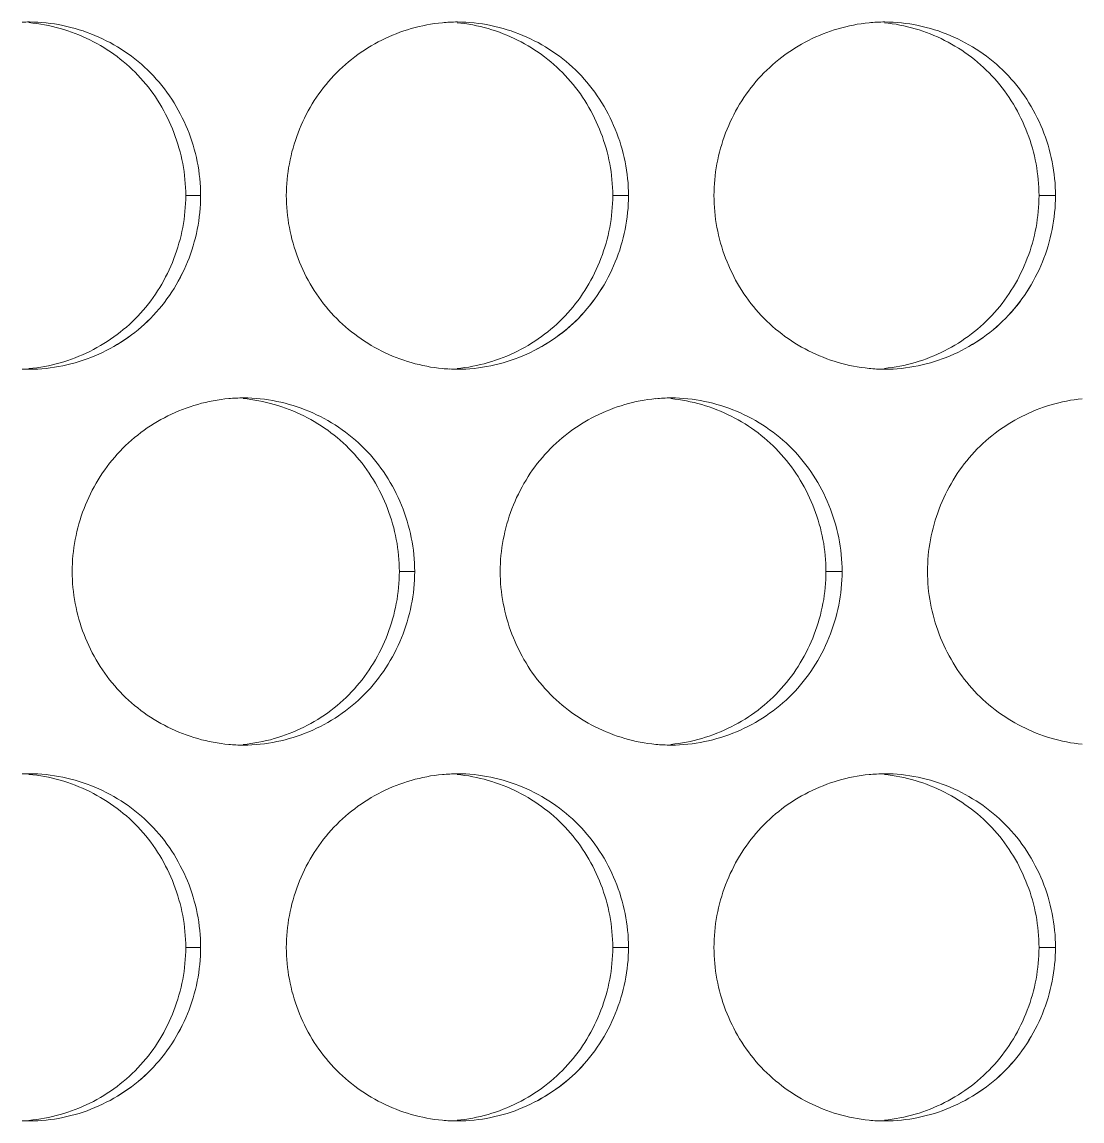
# Model space of a CAD drawing. Header units: millimetres. Extents: x 1177 to 4147, y 93 to 2194.
# Drawn here: x 1946.89 to 1965.21, y 1862.72 to 1881.71 of the extents above; entities that cross this region are included whole.
import ezdxf

# ---------------------------------------------------------------- set-up
doc = ezdxf.new("R2010")
doc.units = ezdxf.units.MM
doc.header["$LTSCALE"] = 0.1
doc.layers.add('标注', color=251, linetype='Continuous', lineweight=9)

msp = doc.modelspace()

# ---------------------------------------------------------------- linework, layer by layer
at = {"layer": '标注'}
for p, q in [((1949.721, 1878.712), (1949.979, 1878.712)), ((1949.721, 1878.712), (1949.979, 1878.712)), ((1957.099, 1878.712), (1957.371, 1878.712)), ((1957.099, 1878.712), (1957.371, 1878.712)), ((1964.464, 1878.712), (1964.749, 1878.712)), ((1964.464, 1878.712), (1964.749, 1878.712)), ((1953.412, 1872.217), (1953.677, 1872.217)), ((1960.783, 1872.217), (1961.062, 1872.217)), ((1949.721, 1865.722), (1949.979, 1865.722)), ((1949.721, 1865.722), (1949.979, 1865.722)), ((1957.099, 1865.722), (1957.371, 1865.722)), ((1957.099, 1865.722), (1957.371, 1865.722)), ((1964.464, 1865.722), (1964.749, 1865.722)), ((1964.464, 1865.722), (1964.749, 1865.722))]:
    msp.add_line(p, q, dxfattribs=at)
for centre, radius, start, end in [((1947.02, 1878.929), 2.783, 90.0037, 92.6264), ((1947.02, 1878.929), 2.783, 90.0037, 92.6264), ((1954.418, 1878.892), 2.82, 92.7797, 95.3233), ((1954.418, 1878.892), 2.82, 92.7797, 95.3233), ((1954.416, 1878.937), 2.775, 90.0041, 92.7801), ((1954.416, 1878.937), 2.775, 90.0041, 92.7801), ((1961.802, 1878.898), 2.814, 92.9346, 95.618), ((1961.802, 1878.898), 2.814, 92.9346, 95.618), ((1961.8, 1878.945), 2.767, 90.0046, 92.935), ((1961.8, 1878.945), 2.767, 90.0046, 92.935), ((1947.02, 1878.495), 2.783, 267.3736, 269.9963), ((1947.02, 1878.495), 2.783, 267.3736, 269.9963), ((1954.418, 1878.532), 2.82, 264.6767, 267.2203), ((1954.418, 1878.532), 2.82, 264.6767, 267.2203), ((1954.416, 1878.488), 2.775, 267.2199, 269.9959), ((1954.416, 1878.488), 2.775, 267.2199, 269.9959), ((1961.802, 1878.526), 2.814, 264.382, 267.0654), ((1961.802, 1878.526), 2.814, 264.382, 267.0654), ((1961.8, 1878.479), 2.767, 267.065, 269.9954), ((1961.8, 1878.479), 2.767, 267.065, 269.9954), ((1950.721, 1872.394), 2.823, 92.7027, 95.1767), ((1950.719, 1872.437), 2.779, 90.0039, 92.7031), ((1958.112, 1872.399), 2.817, 92.857, 95.4704), ((1958.109, 1872.445), 2.771, 90.0044, 92.8574), ((1950.721, 1872.04), 2.823, 264.8233, 267.2973), ((1958.112, 1872.034), 2.817, 264.5296, 267.143), ((1950.719, 1871.996), 2.779, 267.2969, 269.9961), ((1958.109, 1871.988), 2.771, 267.1426, 269.9956), ((1947.02, 1865.938), 2.783, 90.0037, 92.6264), ((1947.02, 1865.938), 2.783, 90.0037, 92.6264), ((1954.418, 1865.901), 2.82, 92.7797, 95.3233), ((1954.418, 1865.901), 2.82, 92.7797, 95.3233), ((1954.416, 1865.946), 2.775, 90.0041, 92.7801), ((1954.416, 1865.946), 2.775, 90.0041, 92.7801), ((1961.802, 1865.907), 2.814, 92.9346, 95.618), ((1961.802, 1865.907), 2.814, 92.9346, 95.618), ((1961.8, 1865.954), 2.767, 90.0046, 92.935), ((1961.8, 1865.954), 2.767, 90.0046, 92.935), ((1947.02, 1865.505), 2.783, 267.3736, 269.9963), ((1947.02, 1865.505), 2.783, 267.3736, 269.9963), ((1954.418, 1865.542), 2.82, 264.6767, 267.2203), ((1954.418, 1865.542), 2.82, 264.6767, 267.2203), ((1954.416, 1865.497), 2.775, 267.2199, 269.9959), ((1954.416, 1865.497), 2.775, 267.2199, 269.9959), ((1961.802, 1865.536), 2.814, 264.382, 267.0654), ((1961.802, 1865.536), 2.814, 264.382, 267.0654), ((1961.8, 1865.489), 2.767, 267.065, 269.9954), ((1961.8, 1865.489), 2.767, 267.065, 269.9954)]:
    msp.add_arc(centre, radius, start, end, dxfattribs=at)
for points, knots in [([(1949.721, 1878.712), (1949.721, 1879.082), (1949.579, 1879.824), (1948.996, 1880.79), (1948.097, 1881.463), (1947.376, 1881.669), (1947.012, 1881.701)], [0, 0, 0, 0, 0.251796, 0.502427, 0.751553, 1, 1, 1, 1]), ([(1949.721, 1878.712), (1949.721, 1879.082), (1949.579, 1879.824), (1948.996, 1880.79), (1948.097, 1881.463), (1947.376, 1881.669), (1947.012, 1881.701)], [0, 0, 0, 0, 0.251796, 0.502427, 0.751553, 1, 1, 1, 1]), ([(1954.156, 1881.7), (1953.794, 1881.666), (1953.076, 1881.458), (1952.181, 1880.784), (1951.601, 1879.821), (1951.459, 1879.08), (1951.459, 1878.712)], [0, 0, 0, 0, 0.248495, 0.497672, 0.748297, 1, 1, 1, 1]), ([(1954.156, 1881.7), (1953.794, 1881.666), (1953.076, 1881.458), (1952.181, 1880.784), (1951.601, 1879.821), (1951.459, 1879.08), (1951.459, 1878.712)], [0, 0, 0, 0, 0.248495, 0.497672, 0.748297, 1, 1, 1, 1]), ([(1957.099, 1878.712), (1957.099, 1879.08), (1956.957, 1879.82), (1956.379, 1880.784), (1955.487, 1881.458), (1954.77, 1881.666), (1954.409, 1881.7)], [0, 0, 0, 0, 0.251969, 0.502684, 0.751733, 1, 1, 1, 1]), ([(1957.099, 1878.712), (1957.099, 1879.08), (1956.957, 1879.82), (1956.379, 1880.784), (1955.487, 1881.458), (1954.77, 1881.666), (1954.409, 1881.7)], [0, 0, 0, 0, 0.251969, 0.502684, 0.751733, 1, 1, 1, 1]), ([(1961.527, 1881.699), (1961.166, 1881.663), (1960.452, 1881.453), (1959.564, 1880.778), (1958.988, 1879.817), (1958.848, 1879.079), (1958.848, 1878.712)], [0, 0, 0, 0, 0.248306, 0.497406, 0.748118, 1, 1, 1, 1]), ([(1961.527, 1881.699), (1961.166, 1881.663), (1960.452, 1881.453), (1959.564, 1880.778), (1958.988, 1879.817), (1958.848, 1879.079), (1958.848, 1878.712)], [0, 0, 0, 0, 0.248306, 0.497406, 0.748118, 1, 1, 1, 1]), ([(1964.464, 1878.712), (1964.464, 1879.079), (1964.323, 1879.817), (1963.75, 1880.778), (1962.864, 1881.453), (1962.152, 1881.663), (1961.792, 1881.699)], [0, 0, 0, 0, 0.252151, 0.502954, 0.751922, 1, 1, 1, 1]), ([(1964.464, 1878.712), (1964.464, 1879.079), (1964.323, 1879.817), (1963.75, 1880.778), (1962.864, 1881.453), (1962.152, 1881.663), (1961.792, 1881.699)], [0, 0, 0, 0, 0.252151, 0.502954, 0.751922, 1, 1, 1, 1]), ([(1947.012, 1875.723), (1947.376, 1875.755), (1948.097, 1875.961), (1948.996, 1876.635), (1949.579, 1877.6), (1949.721, 1878.343), (1949.721, 1878.712)], [0, 0, 0, 0, 0.248447, 0.497573, 0.748204, 1, 1, 1, 1]), ([(1947.012, 1875.723), (1947.376, 1875.755), (1948.097, 1875.961), (1948.996, 1876.635), (1949.579, 1877.6), (1949.721, 1878.343), (1949.721, 1878.712)], [0, 0, 0, 0, 0.248447, 0.497573, 0.748204, 1, 1, 1, 1]), ([(1951.459, 1878.712), (1951.459, 1878.344), (1951.601, 1877.603), (1952.181, 1876.64), (1953.076, 1875.966), (1953.794, 1875.758), (1954.156, 1875.724)], [0, 0, 0, 0, 0.251703, 0.502328, 0.751505, 1, 1, 1, 1]), ([(1951.459, 1878.712), (1951.459, 1878.344), (1951.601, 1877.603), (1952.181, 1876.64), (1953.076, 1875.966), (1953.794, 1875.758), (1954.156, 1875.724)], [0, 0, 0, 0, 0.251703, 0.502328, 0.751505, 1, 1, 1, 1]), ([(1954.409, 1875.724), (1954.77, 1875.758), (1955.487, 1875.966), (1956.379, 1876.641), (1956.957, 1877.604), (1957.099, 1878.344), (1957.099, 1878.712)], [0, 0, 0, 0, 0.248267, 0.497316, 0.748031, 1, 1, 1, 1]), ([(1954.409, 1875.724), (1954.77, 1875.758), (1955.487, 1875.966), (1956.379, 1876.641), (1956.957, 1877.604), (1957.099, 1878.344), (1957.099, 1878.712)], [0, 0, 0, 0, 0.248267, 0.497316, 0.748031, 1, 1, 1, 1]), ([(1958.848, 1878.712), (1958.848, 1878.345), (1958.988, 1877.607), (1959.564, 1876.646), (1960.452, 1875.971), (1961.166, 1875.761), (1961.527, 1875.726)], [0, 0, 0, 0, 0.251882, 0.502594, 0.751694, 1, 1, 1, 1]), ([(1958.848, 1878.712), (1958.848, 1878.345), (1958.988, 1877.607), (1959.564, 1876.646), (1960.452, 1875.971), (1961.166, 1875.761), (1961.527, 1875.726)], [0, 0, 0, 0, 0.251882, 0.502594, 0.751694, 1, 1, 1, 1]), ([(1961.792, 1875.726), (1962.152, 1875.761), (1962.864, 1875.971), (1963.75, 1876.647), (1964.323, 1877.607), (1964.464, 1878.345), (1964.464, 1878.712)], [0, 0, 0, 0, 0.248078, 0.497046, 0.747849, 1, 1, 1, 1]), ([(1961.792, 1875.726), (1962.152, 1875.761), (1962.864, 1875.971), (1963.75, 1876.647), (1964.323, 1877.607), (1964.464, 1878.345), (1964.464, 1878.712)], [0, 0, 0, 0, 0.248078, 0.497046, 0.747849, 1, 1, 1, 1]), ([(1948.151, 1875.944), (1948.507, 1876.093), (1949.172, 1876.535), (1949.604, 1877.205), (1949.751, 1877.565)], [0, 0, 0, 0, 0.498839, 1, 1, 1, 1]), ([(1955.546, 1875.944), (1955.901, 1876.093), (1956.565, 1876.535), (1956.996, 1877.206), (1957.143, 1877.565)], [0, 0, 0, 0, 0.498678, 1, 1, 1, 1]), ([(1962.927, 1875.944), (1963.283, 1876.093), (1963.946, 1876.536), (1964.376, 1877.206), (1964.522, 1877.565)], [0, 0, 0, 0, 0.498508, 1, 1, 1, 1]), ([(1950.467, 1875.205), (1950.103, 1875.173), (1949.383, 1874.966), (1948.485, 1874.292), (1947.902, 1873.328), (1947.76, 1872.586), (1947.76, 1872.217)], [0, 0, 0, 0, 0.248585, 0.497801, 0.748383, 1, 1, 1, 1]), ([(1953.412, 1872.217), (1953.412, 1872.586), (1953.27, 1873.327), (1952.689, 1874.291), (1951.793, 1874.965), (1951.074, 1875.172), (1950.712, 1875.205)], [0, 0, 0, 0, 0.251882, 0.502554, 0.751642, 1, 1, 1, 1]), ([(1957.843, 1875.204), (1957.482, 1875.17), (1956.766, 1874.96), (1955.874, 1874.286), (1955.296, 1873.324), (1955.155, 1872.585), (1955.155, 1872.217)], [0, 0, 0, 0, 0.248402, 0.49754, 0.748208, 1, 1, 1, 1]), ([(1960.783, 1872.217), (1960.783, 1872.585), (1960.642, 1873.323), (1960.066, 1874.285), (1959.177, 1874.96), (1958.462, 1875.169), (1958.102, 1875.204)], [0, 0, 0, 0, 0.252059, 0.502817, 0.751826, 1, 1, 1, 1]), ([(1965.207, 1875.203), (1964.847, 1875.166), (1964.136, 1874.955), (1963.25, 1874.28), (1962.677, 1873.32), (1962.537, 1872.583), (1962.537, 1872.217)], [0, 0, 0, 0, 0.248208, 0.497268, 0.748025, 1, 1, 1, 1]), ([(1947.76, 1872.217), (1947.76, 1871.848), (1947.902, 1871.106), (1948.485, 1870.142), (1949.383, 1869.468), (1950.103, 1869.261), (1950.467, 1869.228)], [0, 0, 0, 0, 0.251617, 0.502199, 0.751415, 1, 1, 1, 1]), ([(1950.712, 1869.228), (1951.074, 1869.261), (1951.793, 1869.468), (1952.689, 1870.142), (1953.27, 1871.107), (1953.412, 1871.848), (1953.412, 1872.217)], [0, 0, 0, 0, 0.248358, 0.497446, 0.748118, 1, 1, 1, 1]), ([(1955.155, 1872.217), (1955.155, 1871.849), (1955.296, 1871.11), (1955.874, 1870.148), (1956.766, 1869.473), (1957.482, 1869.264), (1957.843, 1869.23)], [0, 0, 0, 0, 0.251792, 0.50246, 0.751598, 1, 1, 1, 1]), ([(1958.102, 1869.23), (1958.462, 1869.264), (1959.177, 1869.474), (1960.066, 1870.148), (1960.642, 1871.11), (1960.783, 1871.849), (1960.783, 1872.217)], [0, 0, 0, 0, 0.248174, 0.497183, 0.747941, 1, 1, 1, 1]), ([(1962.537, 1872.217), (1962.537, 1871.85), (1962.677, 1871.114), (1963.25, 1870.154), (1964.136, 1869.479), (1964.847, 1869.267), (1965.207, 1869.231)], [0, 0, 0, 0, 0.251975, 0.502732, 0.751792, 1, 1, 1, 1]), ([(1949.721, 1865.722), (1949.721, 1866.091), (1949.579, 1866.834), (1948.996, 1867.799), (1948.097, 1868.473), (1947.376, 1868.679), (1947.012, 1868.711)], [0, 0, 0, 0, 0.251796, 0.502427, 0.751553, 1, 1, 1, 1]), ([(1949.721, 1865.722), (1949.721, 1866.091), (1949.579, 1866.834), (1948.996, 1867.799), (1948.097, 1868.473), (1947.376, 1868.679), (1947.012, 1868.711)], [0, 0, 0, 0, 0.251796, 0.502427, 0.751553, 1, 1, 1, 1]), ([(1954.156, 1868.71), (1953.794, 1868.676), (1953.076, 1868.468), (1952.181, 1867.794), (1951.601, 1866.831), (1951.459, 1866.09), (1951.459, 1865.722)], [0, 0, 0, 0, 0.248495, 0.497672, 0.748297, 1, 1, 1, 1]), ([(1954.156, 1868.71), (1953.794, 1868.676), (1953.076, 1868.468), (1952.181, 1867.794), (1951.601, 1866.831), (1951.459, 1866.09), (1951.459, 1865.722)], [0, 0, 0, 0, 0.248495, 0.497672, 0.748297, 1, 1, 1, 1]), ([(1957.099, 1865.722), (1957.099, 1866.09), (1956.957, 1866.83), (1956.379, 1867.793), (1955.487, 1868.468), (1954.77, 1868.676), (1954.409, 1868.71)], [0, 0, 0, 0, 0.251969, 0.502684, 0.751733, 1, 1, 1, 1]), ([(1957.099, 1865.722), (1957.099, 1866.09), (1956.957, 1866.83), (1956.379, 1867.793), (1955.487, 1868.468), (1954.77, 1868.676), (1954.409, 1868.71)], [0, 0, 0, 0, 0.251969, 0.502684, 0.751733, 1, 1, 1, 1]), ([(1961.527, 1868.708), (1961.166, 1868.673), (1960.452, 1868.463), (1959.564, 1867.788), (1958.988, 1866.827), (1958.848, 1866.089), (1958.848, 1865.722)], [0, 0, 0, 0, 0.248306, 0.497406, 0.748118, 1, 1, 1, 1]), ([(1961.527, 1868.708), (1961.166, 1868.673), (1960.452, 1868.463), (1959.564, 1867.788), (1958.988, 1866.827), (1958.848, 1866.089), (1958.848, 1865.722)], [0, 0, 0, 0, 0.248306, 0.497406, 0.748118, 1, 1, 1, 1]), ([(1964.464, 1865.722), (1964.464, 1866.089), (1964.323, 1866.826), (1963.75, 1867.787), (1962.864, 1868.462), (1962.152, 1868.673), (1961.792, 1868.708)], [0, 0, 0, 0, 0.252151, 0.502954, 0.751922, 1, 1, 1, 1]), ([(1964.464, 1865.722), (1964.464, 1866.089), (1964.323, 1866.826), (1963.75, 1867.787), (1962.864, 1868.462), (1962.152, 1868.673), (1961.792, 1868.708)], [0, 0, 0, 0, 0.252151, 0.502954, 0.751922, 1, 1, 1, 1]), ([(1947.012, 1862.733), (1947.376, 1862.765), (1948.097, 1862.97), (1948.996, 1863.644), (1949.579, 1864.609), (1949.721, 1865.352), (1949.721, 1865.722)], [0, 0, 0, 0, 0.248447, 0.497573, 0.748204, 1, 1, 1, 1]), ([(1947.012, 1862.733), (1947.376, 1862.765), (1948.097, 1862.97), (1948.996, 1863.644), (1949.579, 1864.609), (1949.721, 1865.352), (1949.721, 1865.722)], [0, 0, 0, 0, 0.248447, 0.497573, 0.748204, 1, 1, 1, 1]), ([(1951.459, 1865.722), (1951.459, 1865.353), (1951.601, 1864.613), (1952.181, 1863.65), (1953.076, 1862.975), (1953.794, 1862.768), (1954.156, 1862.734)], [0, 0, 0, 0, 0.251703, 0.502328, 0.751505, 1, 1, 1, 1]), ([(1951.459, 1865.722), (1951.459, 1865.353), (1951.601, 1864.613), (1952.181, 1863.65), (1953.076, 1862.975), (1953.794, 1862.768), (1954.156, 1862.734)], [0, 0, 0, 0, 0.251703, 0.502328, 0.751505, 1, 1, 1, 1]), ([(1954.409, 1862.734), (1954.77, 1862.768), (1955.487, 1862.976), (1956.379, 1863.65), (1956.957, 1864.613), (1957.099, 1865.353), (1957.099, 1865.722)], [0, 0, 0, 0, 0.248267, 0.497316, 0.748031, 1, 1, 1, 1]), ([(1954.409, 1862.734), (1954.77, 1862.768), (1955.487, 1862.976), (1956.379, 1863.65), (1956.957, 1864.613), (1957.099, 1865.353), (1957.099, 1865.722)], [0, 0, 0, 0, 0.248267, 0.497316, 0.748031, 1, 1, 1, 1]), ([(1958.848, 1865.722), (1958.848, 1865.354), (1958.988, 1864.616), (1959.564, 1863.656), (1960.452, 1862.981), (1961.166, 1862.771), (1961.527, 1862.735)], [0, 0, 0, 0, 0.251882, 0.502594, 0.751694, 1, 1, 1, 1]), ([(1958.848, 1865.722), (1958.848, 1865.354), (1958.988, 1864.616), (1959.564, 1863.656), (1960.452, 1862.981), (1961.166, 1862.771), (1961.527, 1862.735)], [0, 0, 0, 0, 0.251882, 0.502594, 0.751694, 1, 1, 1, 1]), ([(1961.792, 1862.735), (1962.152, 1862.771), (1962.864, 1862.981), (1963.75, 1863.656), (1964.323, 1864.617), (1964.464, 1865.355), (1964.464, 1865.722)], [0, 0, 0, 0, 0.248078, 0.497046, 0.747849, 1, 1, 1, 1]), ([(1961.792, 1862.735), (1962.152, 1862.771), (1962.864, 1862.981), (1963.75, 1863.656), (1964.323, 1864.617), (1964.464, 1865.355), (1964.464, 1865.722)], [0, 0, 0, 0, 0.248078, 0.497046, 0.747849, 1, 1, 1, 1]), ([(1948.151, 1862.953), (1948.507, 1863.103), (1949.172, 1863.545), (1949.604, 1864.215), (1949.751, 1864.574)], [0, 0, 0, 0, 0.498839, 1, 1, 1, 1]), ([(1955.546, 1862.953), (1955.901, 1863.103), (1956.565, 1863.545), (1956.996, 1864.215), (1957.143, 1864.574)], [0, 0, 0, 0, 0.498678, 1, 1, 1, 1]), ([(1962.927, 1862.953), (1963.283, 1863.103), (1963.946, 1863.545), (1964.376, 1864.215), (1964.522, 1864.574)], [0, 0, 0, 0, 0.498508, 1, 1, 1, 1])]:
    msp.add_open_spline(points, degree=3, knots=knots, dxfattribs=at)
for points in [[(1948.151, 1881.48), (1947.796, 1881.629), (1947.404, 1881.712), (1947.019, 1881.712)], [(1948.151, 1881.48), (1947.796, 1881.629), (1947.404, 1881.712), (1947.019, 1881.712)], [(1955.546, 1881.48), (1955.191, 1881.629), (1954.8, 1881.712), (1954.416, 1881.712)], [(1955.546, 1881.48), (1955.191, 1881.629), (1954.8, 1881.712), (1954.416, 1881.712)], [(1962.927, 1881.48), (1962.574, 1881.629), (1962.183, 1881.712), (1961.799, 1881.712)], [(1962.927, 1881.48), (1962.574, 1881.629), (1962.183, 1881.712), (1961.799, 1881.712)], [(1949.113, 1880.833), (1948.842, 1881.108), (1948.508, 1881.331), (1948.151, 1881.48)], [(1949.113, 1880.833), (1948.842, 1881.108), (1948.508, 1881.331), (1948.151, 1881.48)], [(1956.506, 1880.833), (1956.235, 1881.108), (1955.902, 1881.331), (1955.546, 1881.48)], [(1956.506, 1880.833), (1956.235, 1881.108), (1955.902, 1881.331), (1955.546, 1881.48)], [(1963.886, 1880.833), (1963.616, 1881.108), (1963.283, 1881.33), (1962.927, 1881.48)], [(1963.886, 1880.833), (1963.616, 1881.108), (1963.283, 1881.33), (1962.927, 1881.48)], [(1949.751, 1879.859), (1949.604, 1880.218), (1949.386, 1880.557), (1949.113, 1880.833)], [(1949.751, 1879.859), (1949.604, 1880.218), (1949.386, 1880.557), (1949.113, 1880.833)], [(1957.143, 1879.859), (1956.996, 1880.218), (1956.778, 1880.556), (1956.506, 1880.833)], [(1957.143, 1879.859), (1956.996, 1880.218), (1956.778, 1880.556), (1956.506, 1880.833)], [(1964.522, 1879.859), (1964.376, 1880.218), (1964.158, 1880.556), (1963.886, 1880.833)], [(1964.522, 1879.859), (1964.376, 1880.218), (1964.158, 1880.556), (1963.886, 1880.833)], [(1949.979, 1878.712), (1949.979, 1879.102), (1949.899, 1879.498), (1949.751, 1879.859)], [(1949.979, 1878.712), (1949.979, 1879.102), (1949.899, 1879.498), (1949.751, 1879.859)], [(1957.371, 1878.712), (1957.371, 1879.102), (1957.29, 1879.498), (1957.143, 1879.859)], [(1957.371, 1878.712), (1957.371, 1879.102), (1957.29, 1879.498), (1957.143, 1879.859)], [(1964.749, 1878.712), (1964.749, 1879.102), (1964.669, 1879.498), (1964.522, 1879.859)], [(1964.749, 1878.712), (1964.749, 1879.102), (1964.669, 1879.498), (1964.522, 1879.859)], [(1949.751, 1877.565), (1949.899, 1877.926), (1949.979, 1878.322), (1949.979, 1878.712)], [(1949.751, 1877.565), (1949.899, 1877.926), (1949.979, 1878.322), (1949.979, 1878.712)], [(1957.143, 1877.565), (1957.29, 1877.926), (1957.371, 1878.322), (1957.371, 1878.712)], [(1957.143, 1877.565), (1957.29, 1877.926), (1957.371, 1878.322), (1957.371, 1878.712)], [(1964.522, 1877.565), (1964.669, 1877.926), (1964.749, 1878.322), (1964.749, 1878.712)], [(1964.522, 1877.565), (1964.669, 1877.926), (1964.749, 1878.322), (1964.749, 1878.712)], [(1949.113, 1876.591), (1949.386, 1876.868), (1949.604, 1877.206), (1949.751, 1877.565)], [(1956.506, 1876.591), (1956.778, 1876.868), (1956.996, 1877.206), (1957.143, 1877.565)], [(1963.886, 1876.591), (1964.158, 1876.868), (1964.376, 1877.206), (1964.522, 1877.565)], [(1948.151, 1875.944), (1948.508, 1876.094), (1948.842, 1876.316), (1949.113, 1876.591)], [(1955.546, 1875.944), (1955.902, 1876.094), (1956.235, 1876.316), (1956.506, 1876.591)], [(1962.927, 1875.944), (1963.283, 1876.094), (1963.616, 1876.316), (1963.886, 1876.591)], [(1947.019, 1875.712), (1947.404, 1875.712), (1947.796, 1875.795), (1948.151, 1875.944)], [(1947.019, 1875.712), (1947.404, 1875.712), (1947.796, 1875.795), (1948.151, 1875.944)], [(1954.416, 1875.712), (1954.8, 1875.712), (1955.191, 1875.795), (1955.546, 1875.944)], [(1954.416, 1875.712), (1954.8, 1875.712), (1955.191, 1875.795), (1955.546, 1875.944)], [(1961.799, 1875.712), (1962.183, 1875.712), (1962.574, 1875.795), (1962.927, 1875.944)], [(1961.799, 1875.712), (1962.183, 1875.712), (1962.574, 1875.795), (1962.927, 1875.944)], [(1951.85, 1874.985), (1951.495, 1875.134), (1951.104, 1875.217), (1950.719, 1875.217)], [(1959.238, 1874.985), (1958.884, 1875.134), (1958.493, 1875.217), (1958.109, 1875.217)], [(1952.811, 1874.337), (1952.54, 1874.613), (1952.206, 1874.835), (1951.85, 1874.985)], [(1960.198, 1874.337), (1959.927, 1874.613), (1959.594, 1874.835), (1959.238, 1874.985)], [(1953.449, 1873.364), (1953.302, 1873.723), (1953.084, 1874.061), (1952.811, 1874.337)], [(1960.834, 1873.364), (1960.688, 1873.723), (1960.47, 1874.061), (1960.198, 1874.337)], [(1953.677, 1872.217), (1953.677, 1872.607), (1953.596, 1873.003), (1953.449, 1873.364)], [(1961.062, 1872.217), (1961.062, 1872.607), (1960.981, 1873.003), (1960.834, 1873.364)], [(1953.449, 1871.07), (1953.596, 1871.431), (1953.677, 1871.827), (1953.677, 1872.217)], [(1960.834, 1871.07), (1960.981, 1871.431), (1961.062, 1871.827), (1961.062, 1872.217)], [(1952.811, 1870.096), (1953.084, 1870.372), (1953.302, 1870.711), (1953.449, 1871.07)], [(1960.198, 1870.096), (1960.47, 1870.372), (1960.688, 1870.711), (1960.834, 1871.07)], [(1951.85, 1869.449), (1952.206, 1869.598), (1952.54, 1869.821), (1952.811, 1870.096)], [(1959.238, 1869.449), (1959.594, 1869.598), (1959.927, 1869.821), (1960.198, 1870.096)], [(1950.719, 1869.217), (1951.104, 1869.217), (1951.495, 1869.3), (1951.85, 1869.449)], [(1958.109, 1869.217), (1958.493, 1869.217), (1958.884, 1869.3), (1959.238, 1869.449)], [(1948.151, 1868.49), (1947.796, 1868.639), (1947.404, 1868.722), (1947.019, 1868.722)], [(1948.151, 1868.49), (1947.796, 1868.639), (1947.404, 1868.722), (1947.019, 1868.722)], [(1955.546, 1868.49), (1955.191, 1868.639), (1954.8, 1868.722), (1954.416, 1868.722)], [(1955.546, 1868.49), (1955.191, 1868.639), (1954.8, 1868.722), (1954.416, 1868.722)], [(1962.927, 1868.49), (1962.574, 1868.639), (1962.183, 1868.722), (1961.799, 1868.722)], [(1962.927, 1868.49), (1962.574, 1868.639), (1962.183, 1868.722), (1961.799, 1868.722)], [(1949.113, 1867.842), (1948.842, 1868.117), (1948.508, 1868.34), (1948.151, 1868.49)], [(1949.113, 1867.842), (1948.842, 1868.117), (1948.508, 1868.34), (1948.151, 1868.49)], [(1956.506, 1867.842), (1956.235, 1868.117), (1955.902, 1868.34), (1955.546, 1868.49)], [(1956.506, 1867.842), (1956.235, 1868.117), (1955.902, 1868.34), (1955.546, 1868.49)], [(1963.886, 1867.842), (1963.616, 1868.117), (1963.283, 1868.34), (1962.927, 1868.49)], [(1963.886, 1867.842), (1963.616, 1868.117), (1963.283, 1868.34), (1962.927, 1868.49)], [(1949.751, 1866.869), (1949.604, 1867.228), (1949.386, 1867.566), (1949.113, 1867.842)], [(1949.751, 1866.869), (1949.604, 1867.228), (1949.386, 1867.566), (1949.113, 1867.842)], [(1957.143, 1866.869), (1956.996, 1867.228), (1956.778, 1867.566), (1956.506, 1867.842)], [(1957.143, 1866.869), (1956.996, 1867.228), (1956.778, 1867.566), (1956.506, 1867.842)], [(1964.522, 1866.869), (1964.376, 1867.228), (1964.158, 1867.566), (1963.886, 1867.842)], [(1964.522, 1866.869), (1964.376, 1867.228), (1964.158, 1867.566), (1963.886, 1867.842)], [(1949.979, 1865.722), (1949.979, 1866.112), (1949.899, 1866.508), (1949.751, 1866.869)], [(1949.979, 1865.722), (1949.979, 1866.112), (1949.899, 1866.508), (1949.751, 1866.869)], [(1957.371, 1865.722), (1957.371, 1866.112), (1957.29, 1866.508), (1957.143, 1866.869)], [(1957.371, 1865.722), (1957.371, 1866.112), (1957.29, 1866.508), (1957.143, 1866.869)], [(1964.749, 1865.722), (1964.749, 1866.112), (1964.669, 1866.508), (1964.522, 1866.869)], [(1964.749, 1865.722), (1964.749, 1866.112), (1964.669, 1866.508), (1964.522, 1866.869)], [(1949.751, 1864.574), (1949.899, 1864.935), (1949.979, 1865.332), (1949.979, 1865.722)], [(1949.751, 1864.574), (1949.899, 1864.935), (1949.979, 1865.332), (1949.979, 1865.722)], [(1957.143, 1864.574), (1957.29, 1864.935), (1957.371, 1865.332), (1957.371, 1865.722)], [(1957.143, 1864.574), (1957.29, 1864.935), (1957.371, 1865.332), (1957.371, 1865.722)], [(1964.522, 1864.574), (1964.669, 1864.935), (1964.749, 1865.332), (1964.749, 1865.722)], [(1964.522, 1864.574), (1964.669, 1864.935), (1964.749, 1865.332), (1964.749, 1865.722)], [(1949.113, 1863.601), (1949.386, 1863.877), (1949.604, 1864.215), (1949.751, 1864.574)], [(1956.506, 1863.601), (1956.778, 1863.877), (1956.996, 1864.215), (1957.143, 1864.574)], [(1963.886, 1863.601), (1964.158, 1863.877), (1964.376, 1864.216), (1964.522, 1864.574)], [(1948.151, 1862.953), (1948.508, 1863.103), (1948.842, 1863.326), (1949.113, 1863.601)], [(1955.546, 1862.953), (1955.902, 1863.103), (1956.235, 1863.326), (1956.506, 1863.601)], [(1962.927, 1862.953), (1963.283, 1863.103), (1963.616, 1863.326), (1963.886, 1863.601)], [(1947.019, 1862.722), (1947.404, 1862.722), (1947.796, 1862.804), (1948.151, 1862.953)], [(1947.019, 1862.722), (1947.404, 1862.722), (1947.796, 1862.804), (1948.151, 1862.953)], [(1954.416, 1862.722), (1954.8, 1862.722), (1955.191, 1862.804), (1955.546, 1862.953)], [(1954.416, 1862.722), (1954.8, 1862.722), (1955.191, 1862.804), (1955.546, 1862.953)], [(1961.799, 1862.722), (1962.183, 1862.722), (1962.574, 1862.804), (1962.927, 1862.953)], [(1961.799, 1862.722), (1962.183, 1862.722), (1962.574, 1862.804), (1962.927, 1862.953)]]:
    msp.add_open_spline(points, degree=3, dxfattribs=at)

doc.saveas('drawing.dxf')
